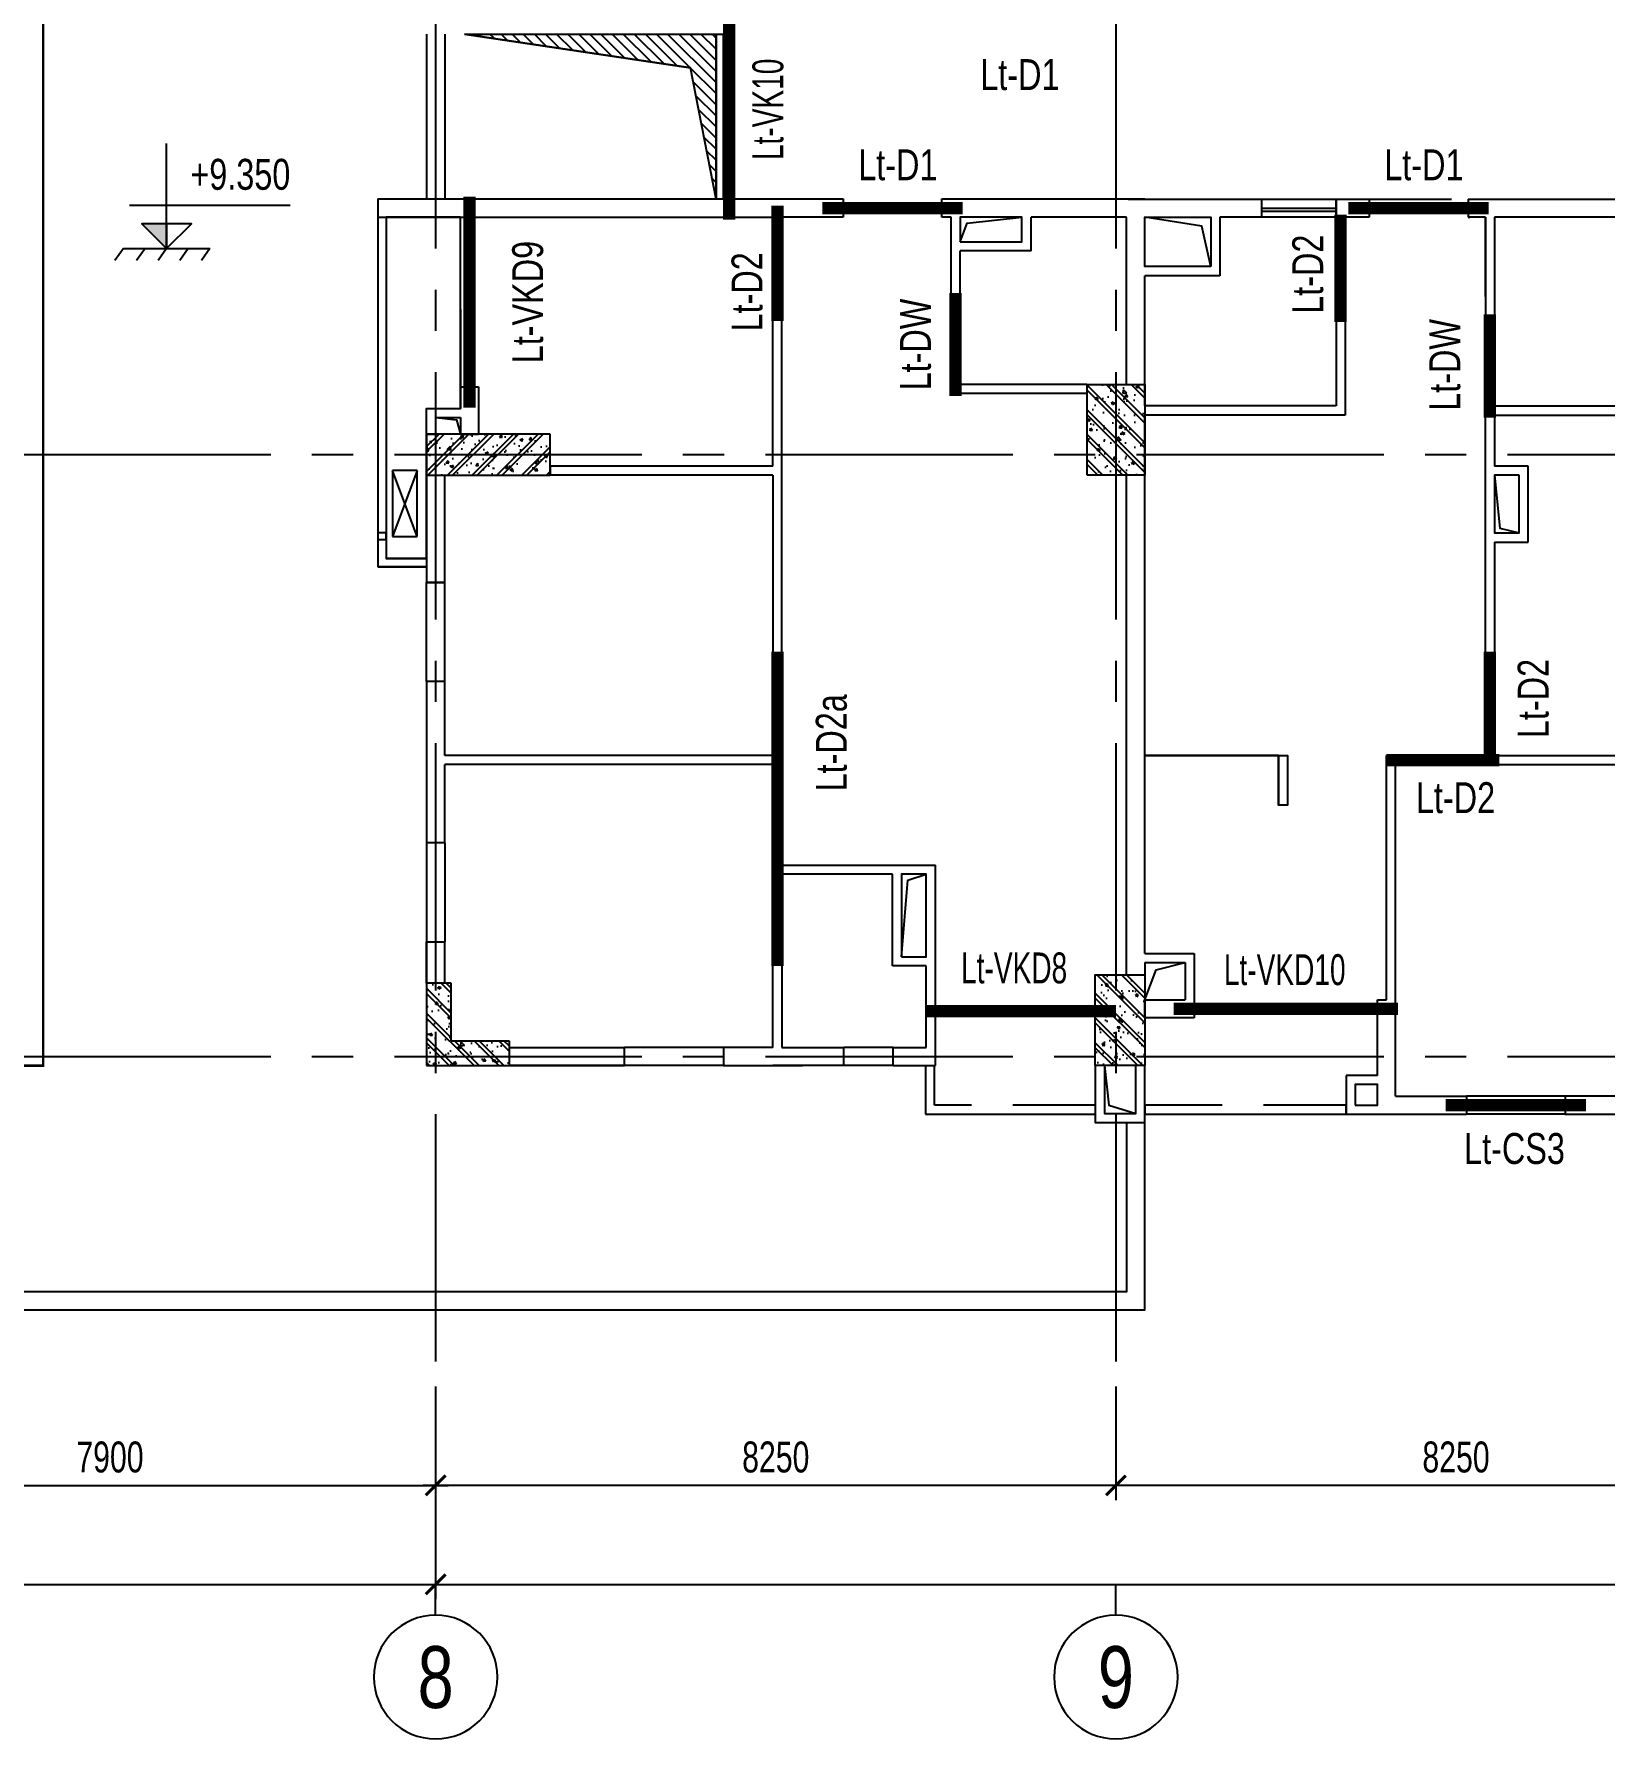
# Model space of a CAD drawing. Header units: millimetres. Extents: x 0 to 132458, y 0 to 365310.
# Drawn here: x 64407 to 83457, y 19462 to 40137 of the extents above; entities that cross this region are included whole.
import ezdxf
from ezdxf.enums import TextEntityAlignment as Align

# ---------------------------------------------------------------- set-up
doc = ezdxf.new("R2010")
doc.units = ezdxf.units.MM
doc.header["$LTSCALE"] = 400
doc.header["$PDSIZE"] = -2
doc.linetypes.add('CENTER2', pattern=[1.125, 0.75, -0.125, 0.125, -0.125])
doc.linetypes.add('HIDDEN', pattern=[0.375, 0.25, -0.125])
doc.layers.get('0').update_dxf_attribs({"lineweight": 5})
doc.layers.get('Defpoints').update_dxf_attribs({"color": 2})
doc.layers.add('02.CDC.DIM', color=1, linetype='Continuous', lineweight=20)
for name, color, linetype in [('CDC.01.AXIS', 160, 'CENTER2'), ('CDC.02.DIM', 1, 'Continuous'), ('CDC.03.BORDER', 3, 'Continuous'), ('CDC.04.HIDDEN', 8, 'HIDDEN'), ('CDC.06.TEXT', 2, 'Continuous'), ('CDC.09.COLUMN', 4, 'Continuous'), ('CDC.10.HATCH', 9, 'Continuous'), ('CDC.11.NOTE', 8, 'Continuous'), ('KCS_LANH_TO', 3, 'Continuous')]:
    doc.layers.add(name, color=color, linetype=linetype)
doc.styles.add('BIGTEXT', font='arial.ttf', dxfattribs={"width": 0.8})
doc.styles.add('KCS_SMTEXT', font='arial.ttf', dxfattribs={"width": 0.7})
doc.styles.add('SMTEXT', font='arial.ttf', dxfattribs={"width": 0.7})
doc.dimstyles.new('KCS_DIM150', dxfattribs={"dimscale": 150, "dimtxt": 2.5, "dimasz": 1.6, "dimexe": 1.2, "dimexo": 0, "dimgap": 1, "dimtad": 1, "dimdec": 0, "dimzin": 0, "dimdsep": 46, "dimtxsty": 'KCS_SMTEXT', "dimblk": 'ARCHTICK', "dimcen": 0, "dimdle": 1, "dimclrd": 256, "dimclre": 256, "dimclrt": 2, "dimadec": 0, "dimazin": 0, "dimtfac": 1, "dimtdec": 0, "dimtix": 1, "dimtmove": 2, "dimatfit": 3, "dimfxl": 1, "dimtolj": 1, "dimtzin": 0, "dimarcsym": 0})

# ---------------------------------------------------------------- blocks, each defined once
blk = doc.blocks.new('_ArchTick')
at = {"color": 0, "linetype": 'ByBlock', "const_width": 0.15}
blk.add_lwpolyline([(-0.5, -0.5), (0.5, 0.5)], dxfattribs=at)
blk = doc.blocks.new('*D35')
at = {"layer": 'CDC.02.DIM', "lineweight": -2, "ltscale": 10, "transparency": 16777216}
for p, q in [((69277, 23737), (69277, 21157)), ((102277, 23737), (102277, 21157)), ((69127, 21337), (102427, 21337))]:
    blk.add_line(p, q, dxfattribs=at)
at = {"layer": 'Defpoints', "color": 0, "ltscale": 10, "transparency": 16777216}
for p in [(69277, 23737), (102277, 23737), (102277, 21337)]:
    blk.add_point(p, dxfattribs=at)
at = {"layer": 'CDC.02.DIM', "lineweight": -2, "ltscale": 10, "transparency": 16777216, "xscale": 240, "yscale": 240, "zscale": 240, "rotation": 180}
blk.add_blockref('_ArchTick', (69277, 21337), dxfattribs=at)
at = {"layer": 'CDC.02.DIM', "lineweight": -2, "ltscale": 10, "transparency": 16777216, "xscale": 240, "yscale": 240, "zscale": 240}
blk.add_blockref('_ArchTick', (102277, 21337), dxfattribs=at)
at = {"layer": 'CDC.02.DIM', "color": 2, "ltscale": 10, "transparency": 16777216, "insert": (85777, 21679), "char_height": 375, "attachment_point": 5, "style": 'KCS_SMTEXT'}
blk.add_mtext('\\A1;33000', dxfattribs=at)
blk = doc.blocks.new('*D36')
at = {"layer": 'CDC.02.DIM', "lineweight": -2, "ltscale": 10, "transparency": 16777216}
for p, q in [((45277, 23737), (45277, 21157)), ((69277, 23737), (69277, 21157)), ((45127, 21337), (69427, 21337))]:
    blk.add_line(p, q, dxfattribs=at)
at = {"layer": 'Defpoints', "color": 0, "ltscale": 10, "transparency": 16777216}
for p in [(45277, 23737), (69277, 23737), (69277, 21337)]:
    blk.add_point(p, dxfattribs=at)
at = {"layer": 'CDC.02.DIM', "lineweight": -2, "ltscale": 10, "transparency": 16777216, "xscale": 240, "yscale": 240, "zscale": 240, "rotation": 180}
blk.add_blockref('_ArchTick', (45277, 21337), dxfattribs=at)
at = {"layer": 'CDC.02.DIM', "lineweight": -2, "ltscale": 10, "transparency": 16777216, "xscale": 240, "yscale": 240, "zscale": 240}
blk.add_blockref('_ArchTick', (69277, 21337), dxfattribs=at)
at = {"layer": 'CDC.02.DIM', "color": 2, "ltscale": 10, "transparency": 16777216, "insert": (57277, 21679), "char_height": 375, "attachment_point": 5, "style": 'KCS_SMTEXT'}
blk.add_mtext('\\A1;24000', dxfattribs=at)
blk = doc.blocks.new('*D43')
at = {"layer": 'CDC.02.DIM', "lineweight": -2, "ltscale": 10, "transparency": 16777216}
for p, q in [((77527, 23737), (77527, 22357)), ((85777, 23737), (85777, 22357)), ((85927, 22537), (77377, 22537))]:
    blk.add_line(p, q, dxfattribs=at)
at = {"layer": 'Defpoints', "color": 0, "ltscale": 10, "transparency": 16777216}
for p in [(77527, 23737), (85777, 23737), (77527, 22537)]:
    blk.add_point(p, dxfattribs=at)
at = {"layer": 'CDC.02.DIM', "lineweight": -2, "ltscale": 10, "transparency": 16777216, "xscale": 240, "yscale": 240, "zscale": 240, "rotation": 180}
blk.add_blockref('_ArchTick', (77527, 22537), dxfattribs=at)
at = {"layer": 'CDC.02.DIM', "lineweight": -2, "ltscale": 10, "transparency": 16777216, "xscale": 240, "yscale": 240, "zscale": 240}
blk.add_blockref('_ArchTick', (85777, 22537), dxfattribs=at)
at = {"layer": 'CDC.02.DIM', "color": 2, "ltscale": 10, "transparency": 16777216, "insert": (81652, 22879), "char_height": 375, "attachment_point": 5, "style": 'KCS_SMTEXT'}
blk.add_mtext('\\A1;8250', dxfattribs=at)
blk = doc.blocks.new('*D44')
at = {"layer": 'CDC.02.DIM', "lineweight": -2, "ltscale": 10, "transparency": 16777216}
for p, q in [((69277, 23737), (69277, 22357)), ((77527, 23737), (77527, 22357)), ((77677, 22537), (69127, 22537))]:
    blk.add_line(p, q, dxfattribs=at)
at = {"layer": 'Defpoints', "color": 0, "ltscale": 10, "transparency": 16777216}
for p in [(69277, 23737), (77527, 23737), (69277, 22537)]:
    blk.add_point(p, dxfattribs=at)
at = {"layer": 'CDC.02.DIM', "lineweight": -2, "ltscale": 10, "transparency": 16777216, "xscale": 240, "yscale": 240, "zscale": 240, "rotation": 180}
blk.add_blockref('_ArchTick', (69277, 22537), dxfattribs=at)
at = {"layer": 'CDC.02.DIM', "lineweight": -2, "ltscale": 10, "transparency": 16777216, "xscale": 240, "yscale": 240, "zscale": 240}
blk.add_blockref('_ArchTick', (77527, 22537), dxfattribs=at)
at = {"layer": 'CDC.02.DIM', "color": 2, "ltscale": 10, "transparency": 16777216, "insert": (73402, 22879), "char_height": 375, "attachment_point": 5, "style": 'KCS_SMTEXT'}
blk.add_mtext('\\A1;8250', dxfattribs=at)
blk = doc.blocks.new('*D47')
at = {"layer": 'CDC.02.DIM', "lineweight": -2, "ltscale": 10, "transparency": 16777216}
for p, q in [((61377, 23737), (61377, 22357)), ((69277, 23737), (69277, 22357)), ((61227, 22537), (69427, 22537))]:
    blk.add_line(p, q, dxfattribs=at)
at = {"layer": 'Defpoints', "color": 0, "ltscale": 10, "transparency": 16777216}
for p in [(61377, 23737), (69277, 23737), (69277, 22537)]:
    blk.add_point(p, dxfattribs=at)
at = {"layer": 'CDC.02.DIM', "lineweight": -2, "ltscale": 10, "transparency": 16777216, "xscale": 240, "yscale": 240, "zscale": 240, "rotation": 180}
blk.add_blockref('_ArchTick', (61377, 22537), dxfattribs=at)
at = {"layer": 'CDC.02.DIM', "lineweight": -2, "ltscale": 10, "transparency": 16777216, "xscale": 240, "yscale": 240, "zscale": 240}
blk.add_blockref('_ArchTick', (69277, 22537), dxfattribs=at)
at = {"layer": 'CDC.02.DIM', "color": 2, "ltscale": 10, "transparency": 16777216, "insert": (65327, 22879), "char_height": 375, "attachment_point": 5, "style": 'KCS_SMTEXT'}
blk.add_mtext('\\A1;7900', dxfattribs=at)
blk = doc.blocks.new('c1')
at = {"layer": 'CDC.10.HATCH'}
h = blk.add_hatch(dxfattribs=at)
h.set_pattern_fill('CHAU-01', color=256, scale=50, angle=270, style=0, pattern_type=2)
h.set_pattern_definition([(320, (0, 0), (-31.376067, -358.63009), [37.5, -412.5]), (265, (0, 0), (376.09607, 69.37567), [30, -330]), (10.4514, (-2.6, -29.9), (344.71977, -289.25469), [31.870095, -350.571056]), (316.1842, (100, -2e-14), (-82.75951, -533.62052), [56.25, -618.75]), (6.6356, (93.1, -44.47), (487.05894, -467.33135), [47.80514, -525.8565]), (261.1842, (100, -2e-14), (487.0593, -467.33097), [45, -495]), (291, (75, -50), (-201.309445, -298.453526), [37.5, -412.5]), (236, (75, -50), (362.57502, -121.657666), [30, -330]), (341.4514, (58.22, -74.87), (161.26525, -420.111314), [31.870095, -350.571056]), (307.5, (0, 0), (166.446927, -6.079928), [0, -326, 0, -335, 0, -331.25]), (277.5, (0, 0), (197.205856, -131.534769), [0, -191, 0, -318.5, 0, -126.25]), (237.5, (2e-14, 111.5), (-11.277436, -266.911218), [0, -125, 0, -390, 0, -517.5]), (227.5, (3e-14, 161.5), (50.05249, -291.593085), [0, -162.5, 0, -259, 0, -367.5]), (315, (0, 0), (150.26019, 150.26019), []), (315, (61.25, -1e-14), (150.26019, 150.26019), [])])
h.paths.add_polyline_path([(1749356, 307321), (1748756, 307321), (1748756, 306221), (1749356, 306221)])
at = {"layer": 'CDC.09.COLUMN', "ltscale": 2000, "elevation": 0}
blk.add_lwpolyline([(1749356, 307321), (1749356, 306221), (1748756, 306221), (1748756, 307321)], close=True, dxfattribs=at)
blk = doc.blocks.new('TANG DH')
at = {"layer": 'CDC.10.HATCH'}
h = blk.add_hatch(dxfattribs=at)
h.set_pattern_fill('CHAU-01', color=256, scale=50, style=0, pattern_type=2)
h.set_pattern_definition([(50, (900, -1e-10), (358.63009, -31.376067), [37.5, -412.5]), (355, (900, -1e-10), (-69.37567, 376.09607), [30, -330]), (100.4514, (929.9, -2.6), (289.25469, 344.71977), [31.870095, -350.571056]), (46.1842, (900, 100), (533.62052, -82.75951), [56.25, -618.75]), (96.6356, (944.47, 93.1), (467.33135, 487.05894), [47.80514, -525.8565]), (351.1842, (900, 100), (467.33097, 487.0593), [45, -495]), (21, (950, 75), (298.453526, -201.309445), [37.5, -412.5]), (326, (950, 75), (121.657666, 362.57502), [30, -330]), (71.4514, (974.87, 58.22), (420.111314, 161.26525), [31.870095, -350.571056]), (37.5, (900, -1e-10), (6.079928, 166.446927), [0, -326, 0, -335, 0, -331.25]), (7.5, (900, -1e-10), (131.534769, 197.205856), [0, -191, 0, -318.5, 0, -126.25]), (327.5, (788.5, -1e-10), (266.911218, -11.277436), [0, -125, 0, -390, 0, -517.5]), (317.5, (738.5, -1e-10), (291.593085, 50.05249), [0, -162.5, 0, -259, 0, -367.5]), (45, (900, -1e-10), (-150.26019, 150.26019), []), (45, (900, 61.25), (-150.26019, 150.26019), [])])
h.paths.add_polyline_path([(1764173, 270400), (1763473, 270400), (1763473, 269300), (1764173, 269300)])
h = blk.add_hatch(dxfattribs=at)
h.set_pattern_fill('CHAU-01', color=256, scale=50, style=0, pattern_type=2)
h.set_pattern_definition([(130, (3511145.68, -1e-10), (-358.63009, -31.376067), [37.5, -412.5]), (185, (3511145.68, -1e-10), (69.37567, 376.09607), [30, -330]), (79.5486, (3511115.8, -2.6), (-289.25469, 344.71977), [31.870095, -350.571056]), (133.8158, (3511145.68, 100), (-533.62052, -82.75951), [56.25, -618.75]), (83.3644, (3511101.2, 93.1), (-467.33135, 487.05894), [47.80514, -525.8565]), (188.8158, (3511145.7, 100), (-467.33097, 487.0593), [45, -495]), (159, (3511095.68, 75), (-298.453526, -201.309445), [37.5, -412.5]), (214, (3511095.68, 75), (-121.657666, 362.57502), [30, -330]), (108.5486, (3511070.8, 58.22), (-420.111314, 161.26525), [31.870095, -350.571056]), (142.5, (3511145.68, -1e-10), (-6.079928, 166.446927), [0, -326, 0, -335, 0, -331.25]), (172.5, (3511145.68, -1e-10), (-131.534769, 197.205856), [0, -191, 0, -318.5, 0, -126.25]), (212.5, (3511257.18, -1e-10), (-266.911218, -11.277436), [0, -125, 0, -390, 0, -517.5]), (222.5, (3511307.18, -1e-10), (-291.593085, 50.05249), [0, -162.5, 0, -259, 0, -367.5]), (135, (3511145.68, -1e-10), (150.26019, 150.26019), []), (135, (3511145.68, 61.25), (150.26019, 150.26019), [])])
h.paths.add_polyline_path([(1772073, 269800), (1772183, 269800), (1772183, 269550), (1772073, 269550)])
h.paths.add_polyline_path([(1772073, 269550), (1772183, 269550), (1772183, 269300), (1772073, 269300)])
h.paths.add_polyline_path([(1770683, 269550), (1772073, 269550), (1772073, 269300), (1770683, 269300)])
h.paths.add_polyline_path([(1770683, 269800), (1772073, 269800), (1772073, 269550), (1770683, 269550)])
h = blk.add_hatch(dxfattribs=at)
h.set_pattern_fill('CHAU-01', color=256, scale=50, style=0, pattern_type=2)
h.set_pattern_definition([(50, (1200, -1e-10), (358.63009, -31.376067), [37.5, -412.5]), (355, (1200, -1e-10), (-69.37567, 376.09607), [30, -330]), (100.4514, (1229.9, -2.6), (289.25469, 344.71977), [31.870095, -350.571056]), (46.1842, (1200, 100), (533.62052, -82.75951), [56.25, -618.75]), (96.6356, (1244.47, 93.1), (467.33135, 487.05894), [47.80514, -525.8565]), (351.1842, (1200, 100), (467.33097, 487.0593), [45, -495]), (21, (1250, 75), (298.453526, -201.309445), [37.5, -412.5]), (326, (1250, 75), (121.657666, 362.57502), [30, -330]), (71.4514, (1274.87, 58.22), (420.111314, 161.26525), [31.870095, -350.571056]), (37.5, (1200, -1e-10), (6.079928, 166.446927), [0, -326, 0, -335, 0, -331.25]), (7.5, (1200, -1e-10), (131.534769, 197.205856), [0, -191, 0, -318.5, 0, -126.25]), (327.5, (1088.5, -1e-10), (266.911218, -11.277436), [0, -125, 0, -390, 0, -517.5]), (317.5, (1038.5, -1e-10), (291.593085, 50.05249), [0, -162.5, 0, -259, 0, -367.5]), (45, (1200, -1e-10), (-150.26019, 150.26019), []), (45, (1200, 61.25), (-150.26019, 150.26019), [])])
h.paths.add_polyline_path([(1771883, 262441), (1771183, 262441), (1771183, 262251), (1772073, 262251), (1772073, 263141), (1771883, 263141)])
h.paths.add_polyline_path([(1772073, 262251), (1772183, 262251), (1772183, 263141), (1772073, 263141)])
h.paths.add_polyline_path([(1772073, 262141), (1772183, 262141), (1772183, 262251), (1772073, 262251)])
h.paths.add_polyline_path([(1771183, 262141), (1772073, 262141), (1772073, 262251), (1771183, 262251)])
at = {"layer": 'CDC.09.COLUMN', "ltscale": 2000}
for p, q in [((1771883, 262441), (1771883, 263141)), ((1771883, 263141), (1772183, 263141)), ((1772183, 263141), (1772183, 262141)), ((1771183, 262441), (1771183, 262141)), ((1771883, 262441), (1771183, 262441)), ((1772183, 262141), (1771183, 262141))]:
    blk.add_line(p, q, dxfattribs=at)
for points in [[(1764173, 269300), (1764173, 270400), (1763473, 270400), (1763473, 269300)], [(1770683, 269800), (1772183, 269800), (1772183, 269300), (1770683, 269300)]]:
    blk.add_lwpolyline(points, close=True, dxfattribs=at)
at = {"layer": 'CDC.10.HATCH', "xscale": -1, "rotation": 180}
blk.add_blockref('c1', (14717, 569462), dxfattribs=at)
blk = doc.blocks.new('thong tang')
at = {"layer": 'CDC.10.HATCH', "ltscale": 10}
h = blk.add_hatch(dxfattribs=at)
h.set_pattern_fill('ANSI31', color=256, scale=30, style=0)
h.set_pattern_definition([(45, (-248100.83, 358355.18), (-67.3519209, 67.3519209), [])])
h.paths.add_polyline_path([(5446277, 948890), (5445966, 947299), (5445966, 947359), (5445966, 949239), (5445966, 949299), (5449016, 949299)])
at = {"layer": 'CDC.03.BORDER', "ltscale": 10}
for p, q in [((5449257, 949299), (5449257, 947299)), ((5449477, 949299), (5449477, 947299))]:
    blk.add_line(p, q, dxfattribs=at)
at = {"layer": 'CDC.10.HATCH', "ltscale": 10}
for points in [[(5445966, 949299), (5445746, 949299), (5445746, 947299), (5445966, 947299)], [(5445876, 949299), (5445836, 949299), (5445836, 947299), (5445876, 947299)]]:
    blk.add_lwpolyline(points, close=True, dxfattribs=at)
at = {"layer": 'CDC.11.NOTE', "ltscale": 10}
blk.add_line((5449016, 949299), (5446277, 948890), dxfattribs=at)
blk.add_lwpolyline([(5449016, 949299), (5445966, 949299), (5445966, 947359), (5445966, 947299), (5446277, 948890)], close=True, dxfattribs=at)
blk = doc.blocks.new('A$C4B5D719C')
at = {"layer": 'CDC.04.HIDDEN', "ltscale": 100}
for p, q in [((0, 0), (800, 300)), ((800, 0), (0, 300))]:
    blk.add_line(p, q, dxfattribs=at)
blk.add_lwpolyline([(800, 0), (800, 300), (0, 300), (0, 0)], close=True, dxfattribs=at)
blk = doc.blocks.new('can a4 new')
at = {"ltscale": 10}
blk.add_line((5297374, 881127), (5297964, 881127), dxfattribs=at)
at = {"layer": 'CDC.03.BORDER'}
for p, q in [((5304014, 887767), (5306074, 887767)), ((5297374, 876887), (5297374, 881127)), ((5297474, 876887), (5297474, 879797))]:
    blk.add_line(p, q, dxfattribs=at)
at = {"layer": 'CDC.03.BORDER', "ltscale": 10}
for p, q in [((5300364, 887177), (5298964, 887177)), ((5298964, 887177), (5300364, 887177)), ((5298964, 886957), (5298964, 887177)), ((5300364, 887177), (5300364, 886957)), ((5303024, 887177), (5302164, 887177)), ((5302164, 887177), (5302524, 887177)), ((5303024, 887177), (5303024, 886957)), ((5303624, 887177), (5304134, 887177)), ((5303624, 887177), (5303624, 886957)), ((5304134, 887177), (5304134, 884747)), ((5298964, 886957), (5300364, 886957)), ((5302164, 886957), (5302164, 885717)), ((5302274, 885717), (5302274, 886957)), ((5302274, 886767), (5302274, 886957)), ((5302274, 886957), (5303024, 886957)), ((5303624, 886957), (5304024, 886957)), ((5304024, 886957), (5304024, 885967)), ((5297964, 885677), (5297964, 886177)), ((5297964, 886177), (5297964, 885677)), ((5298184, 886177), (5297964, 886177)), ((5298184, 886177), (5298184, 885677)), ((5303614, 885967), (5303614, 884857)), ((5304024, 885967), (5303614, 885967)), ((5306454, 886077), (5306454, 880018)), ((5302164, 885717), (5302274, 885717)), ((5297964, 885677), (5298184, 885677)), ((5302274, 884967), (5302164, 884967)), ((5302164, 884967), (5302164, 884537)), ((5302274, 884857), (5302274, 884967)), ((5303614, 884857), (5302274, 884857)), ((5302274, 884747), (5302274, 884537)), ((5302274, 884747), (5304134, 884747)), ((5297964, 882517), (5297964, 884477)), ((5298184, 884477), (5297964, 884477)), ((5298184, 884477), (5298184, 883527)), ((5302164, 884537), (5302274, 884537)), ((5302164, 883527), (5298184, 883527)), ((5302164, 883637), (5302164, 883527)), ((5302164, 883637), (5302274, 883637)), ((5302274, 883637), (5302274, 883307)), ((5302164, 883417), (5298184, 883417)), ((5298184, 883417), (5298184, 882517)), ((5302164, 883417), (5302164, 883307)), ((5302164, 883307), (5302274, 883307)), ((5302164, 883307), (5302274, 883307)), ((5298184, 882877), (5298184, 882517)), ((5298184, 882517), (5297964, 882517)), ((5298184, 882517), (5297964, 882517)), ((5298184, 882517), (5297964, 882517)), ((5302164, 882407), (5302274, 882407)), ((5302164, 880017), (5302164, 882407)), ((5302274, 882407), (5302274, 877897)), ((5302274, 882407), (5302274, 877897)), ((5297964, 880017), (5297964, 881317)), ((5298184, 881317), (5297964, 881317)), ((5298184, 881317), (5297964, 881317)), ((5298184, 881317), (5298184, 880017)), ((5302164, 880017), (5299464, 880017)), ((5302164, 880017), (5299464, 880017)), ((5299464, 879907), (5299464, 880017)), ((5302164, 879907), (5299464, 879907)), ((5302164, 879907), (5302164, 877897)), ((5297964, 879518), (5297964, 879208)), ((5297964, 879518), (5298074, 879518)), ((5298074, 879518), (5298074, 879318)), ((5298374, 879518), (5298594, 879518)), ((5298374, 879318), (5298374, 879518)), ((5298594, 878947), (5298594, 879518)), ((5298074, 879318), (5298374, 879318)), ((5297964, 879208), (5298374, 879208)), ((5298374, 878947), (5298374, 879208)), ((5298374, 878947), (5298594, 878947)), ((5304324, 879028), (5304324, 878808)), ((5305973, 879028), (5304324, 879028)), ((5304434, 878918), (5304434, 878808)), ((5305973, 878918), (5304434, 878918)), ((5306454, 878918), (5306454, 876887)), ((5304434, 878808), (5304324, 878808)), ((5304434, 878808), (5304434, 878808)), ((5302164, 877897), (5302274, 877897)), ((5304324, 878058), (5304324, 876887)), ((5304324, 878058), (5304434, 878058)), ((5304434, 878058), (5304434, 877297)), ((5305294, 877297), (5304434, 877297)), ((5305294, 877297), (5305294, 876887)), ((5297374, 876667), (5297374, 876887)), ((5297374, 876887), (5302164, 876887)), ((5302164, 876997), (5302164, 876887)), ((5302164, 876997), (5302274, 876997)), ((5302164, 876997), (5302274, 876997)), ((5302274, 876997), (5302274, 876887)), ((5302274, 876997), (5302274, 876887)), ((5303014, 876887), (5302274, 876887)), ((5303014, 876667), (5303014, 876887)), ((5304214, 876887), (5304214, 876667)), ((5304324, 876887), (5304214, 876887)), ((5306454, 876887), (5305294, 876887)), ((5304214, 876667), (5306674, 876667))]:
    blk.add_line(p, q, dxfattribs=at)
at = {"layer": 'CDC.03.BORDER', "color": 8}
for p, q in [((5301564, 887177), (5300364, 887177)), ((5303624, 887177), (5303024, 887177)), ((5301564, 886957), (5300364, 886957)), ((5303624, 886957), (5303024, 886957)), ((5297964, 884477), (5297964, 885677)), ((5298184, 884477), (5298184, 885677)), ((5297964, 882517), (5297964, 881317)), ((5298184, 882517), (5298184, 881317))]:
    blk.add_line(p, q, dxfattribs=at)
at = {"layer": 'CDC.03.BORDER', "ltscale": 10}
for points in [[(5306074, 887177), (5306074, 887597), (5306074, 887597), (5306074, 887868), (5306674, 887868), (5306674, 887598), (5306674, 887598), (5306674, 887177)], [(5306184, 887177), (5306184, 887597), (5306184, 887757), (5306564, 887758), (5306564, 887598), (5306564, 887177)], [(5303724, 885857), (5304024, 885857), (5304024, 884857), (5303724, 884857)], [(5304434, 877187), (5305184, 877187), (5305184, 876887), (5304434, 876887)]]:
    blk.add_lwpolyline(points, close=True, dxfattribs=at)
for points in [[(5298964, 887177), (5300364, 887177)], [(5302164, 886957), (5301564, 886957), (5301564, 887177), (5302164, 887177), (5302164, 887177)], [(5297964, 886177), (5297964, 885677)], [(5297964, 882517), (5297964, 882517)], [(5297964, 881317), (5298184, 881317)], [(5304324, 878808), (5304324, 878808)], [(5297374, 876667), (5303014, 876667)]]:
    blk.add_lwpolyline(points, dxfattribs=at)
at = {"layer": 'CDC.04.HIDDEN', "ltscale": 10}
for p, q in [((5304014, 887177), (5304014, 887767)), ((5297964, 881127), (5297374, 881127)), ((5297964, 881027), (5297474, 881027))]:
    blk.add_line(p, q, dxfattribs=at)
for points in [[(5304014, 887177), (5304014, 887767), (5306074, 887767)], [(5306074, 887657), (5304124, 887657), (5304124, 887177)]]:
    blk.add_lwpolyline(points, dxfattribs=at)
blk.add_lwpolyline([(5297474, 880717), (5297374, 880717), (5297374, 880797), (5297474, 880797)], close=True, dxfattribs=at)
at = {"layer": 'CDC.10.HATCH', "ltscale": 10}
blk.add_line((5298374, 878007, 0), (5298374, 878947, 0), dxfattribs=at)
for points in [[(5306184, 887177), (5306238, 887656), (5306564, 887758)], [(5303724, 885857), (5303800, 884927), (5304024, 884857)], [(5298074, 879318), (5298328, 879345), (5298374, 879518)], [(5304434, 877187), (5304520, 876959), (5305184, 876887)]]:
    blk.add_lwpolyline(points, dxfattribs=at)
blk.add_lwpolyline([(5298374, 876887), (5297474, 876887), (5297474, 881027), (5297964, 881027), (5297964, 879208), (5298374, 879208)], close=True, dxfattribs=at)
at = {"layer": 'CDC.04.HIDDEN', "ltscale": 10, "xscale": -1, "rotation": 90}
blk.add_blockref('A$C4B5D719C', (5297850, 880759), dxfattribs=at)
blk = doc.blocks.new('ăn A3-1')
at = {"ltscale": 10}
for p, q in [((5389814, 796388), (5389814, 796388)), ((5390904, 793208), (5390904, 793808)), ((5391014, 793208), (5391014, 793808))]:
    blk.add_line(p, q, dxfattribs=at)
at = {"layer": 'CDC.03.BORDER', "ltscale": 10}
for p, q in [((5386154, 793208), (5386154, 797558)), ((5387534, 797558), (5386154, 797558)), ((5387534, 797338), (5387534, 797558)), ((5390194, 797558), (5388734, 797558)), ((5388734, 797338), (5388734, 797558)), ((5390194, 797088), (5390194, 797558)), ((5386264, 793318), (5386264, 797338)), ((5386264, 797338), (5387534, 797338)), ((5389594, 797338), (5388734, 797338)), ((5389594, 797338), (5389594, 793318)), ((5389814, 797088), (5390194, 797088)), ((5389814, 797088), (5389814, 796388)), ((5389814, 796388), (5389814, 796168)), ((5389814, 796388), (5389814, 796388)), ((5392034, 795608), (5392034, 796388)), ((5392034, 796388), (5392634, 796388)), ((5392634, 796388), (5392634, 796168)), ((5389704, 796168), (5389704, 793208)), ((5389814, 796168), (5389704, 796168)), ((5392634, 796168), (5392144, 796168)), ((5392144, 795718), (5392144, 796168)), ((5384844, 795868), (5384844, 794948)), ((5384844, 795868), (5384844, 794948)), ((5392634, 795718), (5392634, 795868)), ((5392634, 795608), (5392034, 795608)), ((5392634, 795718), (5392144, 795718)), ((5392634, 795608), (5392634, 789078)), ((5384844, 794838), (5384844, 790218)), ((5384844, 794838), (5384844, 789808)), ((5386264, 793318), (5388584, 793318)), ((5388584, 793318), (5388584, 793208)), ((5389484, 793318), (5389484, 793208)), ((5389484, 793318), (5389594, 793318)), ((5388394, 793208), (5386154, 793208)), ((5388394, 793098), (5388394, 793208)), ((5388394, 793098), (5388504, 793098)), ((5388504, 793208), (5388504, 793098)), ((5388584, 793208), (5388504, 793208)), ((5389704, 793208), (5389484, 793208)), ((5388394, 790618), (5388394, 792198)), ((5388394, 792198), (5388504, 792198)), ((5388504, 792198), (5388504, 788858)), ((5388394, 790618), (5387984, 790618)), ((5387984, 790618), (5387984, 789698)), ((5387984, 789698), (5388394, 789698)), ((5388394, 789078), (5388394, 789698)), ((5385824, 789078), (5385084, 789078)), ((5385824, 788968), (5385084, 788968)), ((5385824, 788968), (5385824, 789078)), ((5388394, 789078), (5386574, 789078)), ((5386574, 788968), (5386574, 789078)), ((5386794, 788968), (5386574, 788968)), ((5386794, 788968), (5386794, 786678)), ((5388394, 788968), (5386904, 788968)), ((5386904, 788968), (5386904, 786678)), ((5388394, 788858), (5388394, 788968)), ((5388504, 789078), (5388504, 789078)), ((5390204, 787798), (5390204, 789078)), ((5390204, 789078), (5392634, 789078)), ((5390314, 787798), (5390314, 788968)), ((5390314, 788968), (5392634, 788968)), ((5392634, 788968), (5392634, 787388)), ((5388504, 788858), (5388394, 788858)), ((5384884, 788708), (5384884, 788328)), ((5388394, 788108), (5388504, 788108)), ((5388394, 786678), (5388394, 788108)), ((5388504, 786678), (5388504, 788108)), ((5390314, 787798), (5390204, 787798)), ((5385294, 787538), (5385294, 786678)), ((5388504, 787641), (5388504, 786678)), ((5385184, 787428), (5384734, 787428)), ((5384884, 787428), (5384884, 786678)), ((5385184, 787428), (5385184, 786678)), ((5391724, 786678), (5391724, 787388)), ((5391724, 787388), (5392634, 787388)), ((5390204, 786678), (5390204, 786898)), ((5390314, 786898), (5390204, 786898)), ((5390314, 786678), (5390314, 786898)), ((5384734, 786678), (5385184, 786678)), ((5385294, 786678), (5386794, 786678)), ((5386904, 786678), (5388394, 786678)), ((5388504, 786678), (5388714, 786678)), ((5388714, 786678), (5388694, 786678)), ((5388714, 786458), (5388714, 786678)), ((5389914, 786458), (5389914, 786678)), ((5389914, 786678), (5390204, 786678)), ((5390314, 786678), (5390314, 786458)), ((5391214, 786678), (5391724, 786678)), ((5391214, 786678), (5391214, 786458)), ((5388714, 786458), (5384734, 786458)), ((5388714, 786458), (5388284, 786458)), ((5390314, 786458), (5389914, 786458)), ((5392834, 786458), (5391214, 786458))]:
    blk.add_line(p, q, dxfattribs=at)
at = {"layer": 'CDC.03.BORDER', "color": 8}
for p, q in [((5387534, 797558), (5388734, 797558)), ((5387534, 797338), (5388734, 797338))]:
    blk.add_line(p, q, dxfattribs=at)
at = {"layer": 'CDC.03.BORDER'}
for p, q in [((5392634, 797558), (5389814, 797558)), ((5391634, 793208), (5392634, 793208))]:
    blk.add_line(p, q, dxfattribs=at)
at = {"layer": 'CDC.03.BORDER', "ltscale": 10}
for points in [[(5390084, 797448), (5389814, 797448), (5389814, 797198), (5390084, 797198)], [(5385034, 795868), (5384844, 795868), (5384844, 795668), (5385034, 795668)], [(5391014, 793208), (5390904, 793208), (5390904, 793808), (5391014, 793808)], [(5388094, 789808), (5388394, 789808), (5388394, 790508), (5388094, 790508)], [(5391834, 787278), (5392634, 787278), (5392634, 786678), (5391834, 786678)], [(5391214, 786458), (5390314, 786458), (5390314, 786678), (5391214, 786678)]]:
    blk.add_lwpolyline(points, close=True, dxfattribs=at)
for points in [[(5384844, 794948), (5384984, 794948), (5384984, 794838), (5384844, 794838)], [(5385084, 788968), (5385084, 788218), (5384844, 788218), (5384844, 787538), (5385294, 787538)], [(5384974, 788708), (5384974, 788328), (5384734, 788328)]]:
    blk.add_lwpolyline(points, dxfattribs=at)
at = {"layer": 'CDC.03.BORDER'}
blk.add_lwpolyline([(5392634, 793208), (5391014, 793208), (5391014, 793208), (5392634, 793208)], close=True, dxfattribs=at)
at = {"layer": 'CDC.04.HIDDEN', "ltscale": 10}
for p, q in [((5385034, 796968), (5386154, 796968)), ((5385034, 796858), (5386154, 796858)), ((5389914, 786458), (5388714, 786458))]:
    blk.add_line(p, q, dxfattribs=at)
blk.add_lwpolyline([(5390194, 797448), (5392634, 797448), (5392634, 797558), (5390194, 797558)], close=True, dxfattribs=at)
at = {"layer": 'CDC.10.HATCH', "ltscale": 10}
for points in [[(5392634, 796168), (5392497, 795806), (5392144, 795718)], [(5384844, 795668), (5384873, 795816), (5385034, 795868)], [(5388394, 789808), (5388330, 790450), (5388094, 790508)], [(5385184, 787428), (5385090, 786751), (5384884, 786678)], [(5391834, 787278), (5391943, 786789), (5392634, 786678)]]:
    blk.add_lwpolyline(points, dxfattribs=at)
blk.add_lwpolyline([(5391214, 786568), (5390314, 786568), (5390314, 786611), (5391214, 786611)], close=True, dxfattribs=at)
blk = doc.blocks.new('_Axis name')
at = {"layer": 'CDC.02.DIM'}
blk.add_line((0, 2.5), (0, 0), dxfattribs=at)
blk.add_circle((0, 7.5), 5, dxfattribs=at)
at = {"layer": 'CDC.02.DIM', "style": 'BIGTEXT', "width": 0.75}
blk.add_attdef('.', text='', height=5, dxfattribs=at).set_placement((0, 7.5), align=Align.MIDDLE)
blk = doc.blocks.new('CAODO')
at = {"layer": 'CDC.10.HATCH'}
blk.add_hatch(color=256, dxfattribs=at).paths.add_polyline_path([(-200, 200), (0, 0), (0, 200)])
at = {"layer": 'CDC.02.DIM'}
for p, q in [((-350, 0), (-418, -96)), ((-175, 0), (-243, -96)), ((0, 0), (-68, -96)), ((175, 0), (107, -96)), ((350, 0), (282, -96))]:
    blk.add_line(p, q, dxfattribs=at)
for points in [[(0, 200), (0, 0), (200, 200), (-200, 200), (0, 0), (0, 850)], [(-300, 350), (1000, 350)], [(-350, 0), (350, 0)]]:
    blk.add_lwpolyline(points, dxfattribs=at)

msp = doc.modelspace()

# ---------------------------------------------------------------- linework, layer by layer
at = {"layer": 'CDC.01.AXIS', "ltscale": 10}
for p, q in [((69277.1, 67537.5), (69277.1, 23737.5)), ((77527.1, 67537.5), (77527.1, 23737.5)), ((10276.8, 35037.5), (104277.1, 35037.5)), ((10276.8, 27737.5), (104277.1, 27737.5))]:
    msp.add_line(p, q, dxfattribs=at)
at = {"layer": 'CDC.03.BORDER', "ltscale": 10, "const_width": 30}
msp.add_lwpolyline([(50036.9, 27627.8), (64517.1, 27627.8), (64517.1, 58487.5), (50036.9, 58487.5)], close=True, dxfattribs=at)
at = {"layer": 'CDC.03.BORDER', "ltscale": 400}
for points in [[(36676.4, 26937.2), (36676.2, 24667.5), (77877.4, 24666.9), (77877.5, 26937.2)], [(36896.4, 26937.2), (36896.3, 24887.5), (77657.5, 24886.9), (77657.5, 26937.2)]]:
    msp.add_lwpolyline(points, dxfattribs=at)
at = {"layer": 'KCS_LANH_TO', "color": 2, "linetype": 'ByBlock', "ltscale": 10, "const_width": 150}
for points in [[(72835.5, 37887.4), (72835.5, 40387.5)], [(69687.3, 35607.5), (69687.3, 38167.5)], [(75667.4, 38027.5), (73967.4, 38027.5)], [(82047.4, 38027.5), (80347.4, 38027.5)], [(80947.4, 28317.5), (78227.4, 28317.5)], [(83227.4, 27147.5), (81527.4, 27147.5)]]:
    msp.add_lwpolyline(points, dxfattribs=at)
at = {"layer": 'KCS_LANH_TO', "color": 1, "linetype": 'ByBlock', "ltscale": 10, "const_width": 150}
for points in [[(73422.4, 38057.5), (73422.4, 36657.5)], [(80252.6, 37947.5), (80252.6, 36647.5)], [(75582.4, 36997.4), (75582.4, 35747.4)], [(82062.3, 36737.5), (82062.3, 35487.5)], [(73422.4, 28837.5), (73422.4, 32647.6)], [(82062.4, 31277.5), (82062.4, 32647.5)], [(82177.4, 31332.5), (80807.4, 31332.5)], [(77527.4, 28287.5), (75227.8, 28287.5)]]:
    msp.add_lwpolyline(points, dxfattribs=at)

# ---------------------------------------------------------------- block references
at = {"layer": '02.CDC.DIM'}
ref = msp.add_blockref('_Axis name', (69277.1, 21337.5), dxfattribs=dict(at, xscale=-150, yscale=150, zscale=150, rotation=180))
ref.add_attrib('.', '8', dxfattribs={"layer": 'CDC.02.DIM', "height": 750, "style": 'BIGTEXT', "width": 0.75}).set_placement((69277.1, 20212.5), align=Align.MIDDLE)
ref = msp.add_blockref('_Axis name', (77527.1, 21337.5), dxfattribs=dict(at, xscale=-150, yscale=150, zscale=150, rotation=180))
ref.add_attrib('.', '9', dxfattribs={"layer": 'CDC.02.DIM', "height": 750, "style": 'BIGTEXT', "width": 0.75}).set_placement((77527.1, 20212.5), align=Align.MIDDLE)
at = {"layer": 'CDC.03.BORDER', "xscale": 1.5, "yscale": 1.5, "zscale": 1.5}
msp.add_blockref('CAODO', (66014.6, 37537), dxfattribs=at)
at = {"layer": 'CDC.09.COLUMN', "xscale": -1}
msp.add_blockref('TANG DH', (1841349.9, -234512.9), dxfattribs=at)
at = {"layer": 'CDC.10.HATCH', "xscale": -1}
msp.add_blockref('thong tang', (5518643.8, -909161.9), dxfattribs=at)
at = {"layer": 'CDC.10.HATCH', "xscale": -1, "rotation": 180}
msp.add_blockref('can a4 new', (-5228796.6, 914804.9), dxfattribs=at)
at = {"layer": 'CDC.10.HATCH', "rotation": 180}
msp.add_blockref('ăn A3-1', (5470511.5, 824595.4), dxfattribs=at)

# ---------------------------------------------------------------- texts
at = {"layer": 'CDC.02.DIM', "style": 'SMTEXT', "width": 0.75}
msp.add_text('+9.350', height=375, dxfattribs=at).set_placement((67514.6, 38249.5), align=Align.RIGHT)
at = {"layer": 'CDC.06.TEXT', "ltscale": 10, "style": 'KCS_SMTEXT'}
for s, rotation, width, p in [('Lt-VK10', 90, 0.65, (73493.3, 39224.7)), ('Lt-D2', 90, 0.75, (80040.9, 37225.8)), ('Lt-VKD9', 90, 0.75, (70580, 36887.5)), ('Lt-D2', 90, 0.75, (73240.6, 37011.5)), ('Lt-DW', 90, 0.75, (75283.2, 36372.4)), ('Lt-DW', 90, 0.75, (81702.7, 36125.7)), ('Lt-D2', 89.99976, 0.75, (82774.6, 32079.9)), ('Lt-D2a', 90, 0.75, (74262.8, 31542.6)), ('Lt-D2', 360, 0.75, (81646, 30689.8)), ('Lt-CS3', 360, 0.75, (82361, 26435))]:
    msp.add_text(s, height=375, rotation=rotation, dxfattribs=dict(at, width=width)).set_placement(p, align=Align.CENTER)
for s, width, p in [('Lt-D1', 0.75, (76362.9, 39459.1)), ('Lt-D1', 0.75, (74882.4, 38365)), ('Lt-D1', 0.75, (81262.5, 38365)), ('Lt-VKD8', 0.65, (76292.7, 28625)), ('Lt-VKD10', 0.65, (79574.4, 28604.1))]:
    msp.add_text(s, height=375, dxfattribs=dict(at, width=width)).set_placement(p, align=Align.CENTER)

# ---------------------------------------------------------------- dimensions: what is measured, and where the dimension line sits
at = {"layer": 'CDC.02.DIM', "ltscale": 10}
for base, p1, p2, picture, middle in [((69277.1, 21337.5), (45276.8, 23737.5), (69277.1, 23737.5), '*D36', (57276.9, 21678.9)), ((69277.1, 22537.5), (61376.9, 23737.5), (69277.1, 23737.5), '*D47', (65327, 22878.9)), ((102277.1, 21337.5), (69277.1, 23737.5), (102277.1, 23737.5), '*D35', (85777.1, 21679.1))]:
    dim = msp.add_linear_dim(base=base, p1=p1, p2=p2, dimstyle='KCS_DIM150', dxfattribs=at)
    dim.commit()
    dim.dimension.update_dxf_attribs({"geometry": picture, "text_midpoint": middle})
for base, p1, p2, picture, middle in [((69277.1, 22537.5), (77527.1, 23737.5), (69277.1, 23737.5), '*D44', (73402.1, 22878.9)), ((77527.1, 22537.5), (85777.1, 23737.5), (77527.1, 23737.5), '*D43', (81652.1, 22878.9))]:
    dim = msp.add_linear_dim(base=base, p1=p1, p2=p2, angle=180, dimstyle='KCS_DIM150', dxfattribs=at)
    dim.commit()
    dim.dimension.update_dxf_attribs({"geometry": picture, "text_midpoint": middle})

doc.saveas('drawing.dxf')
